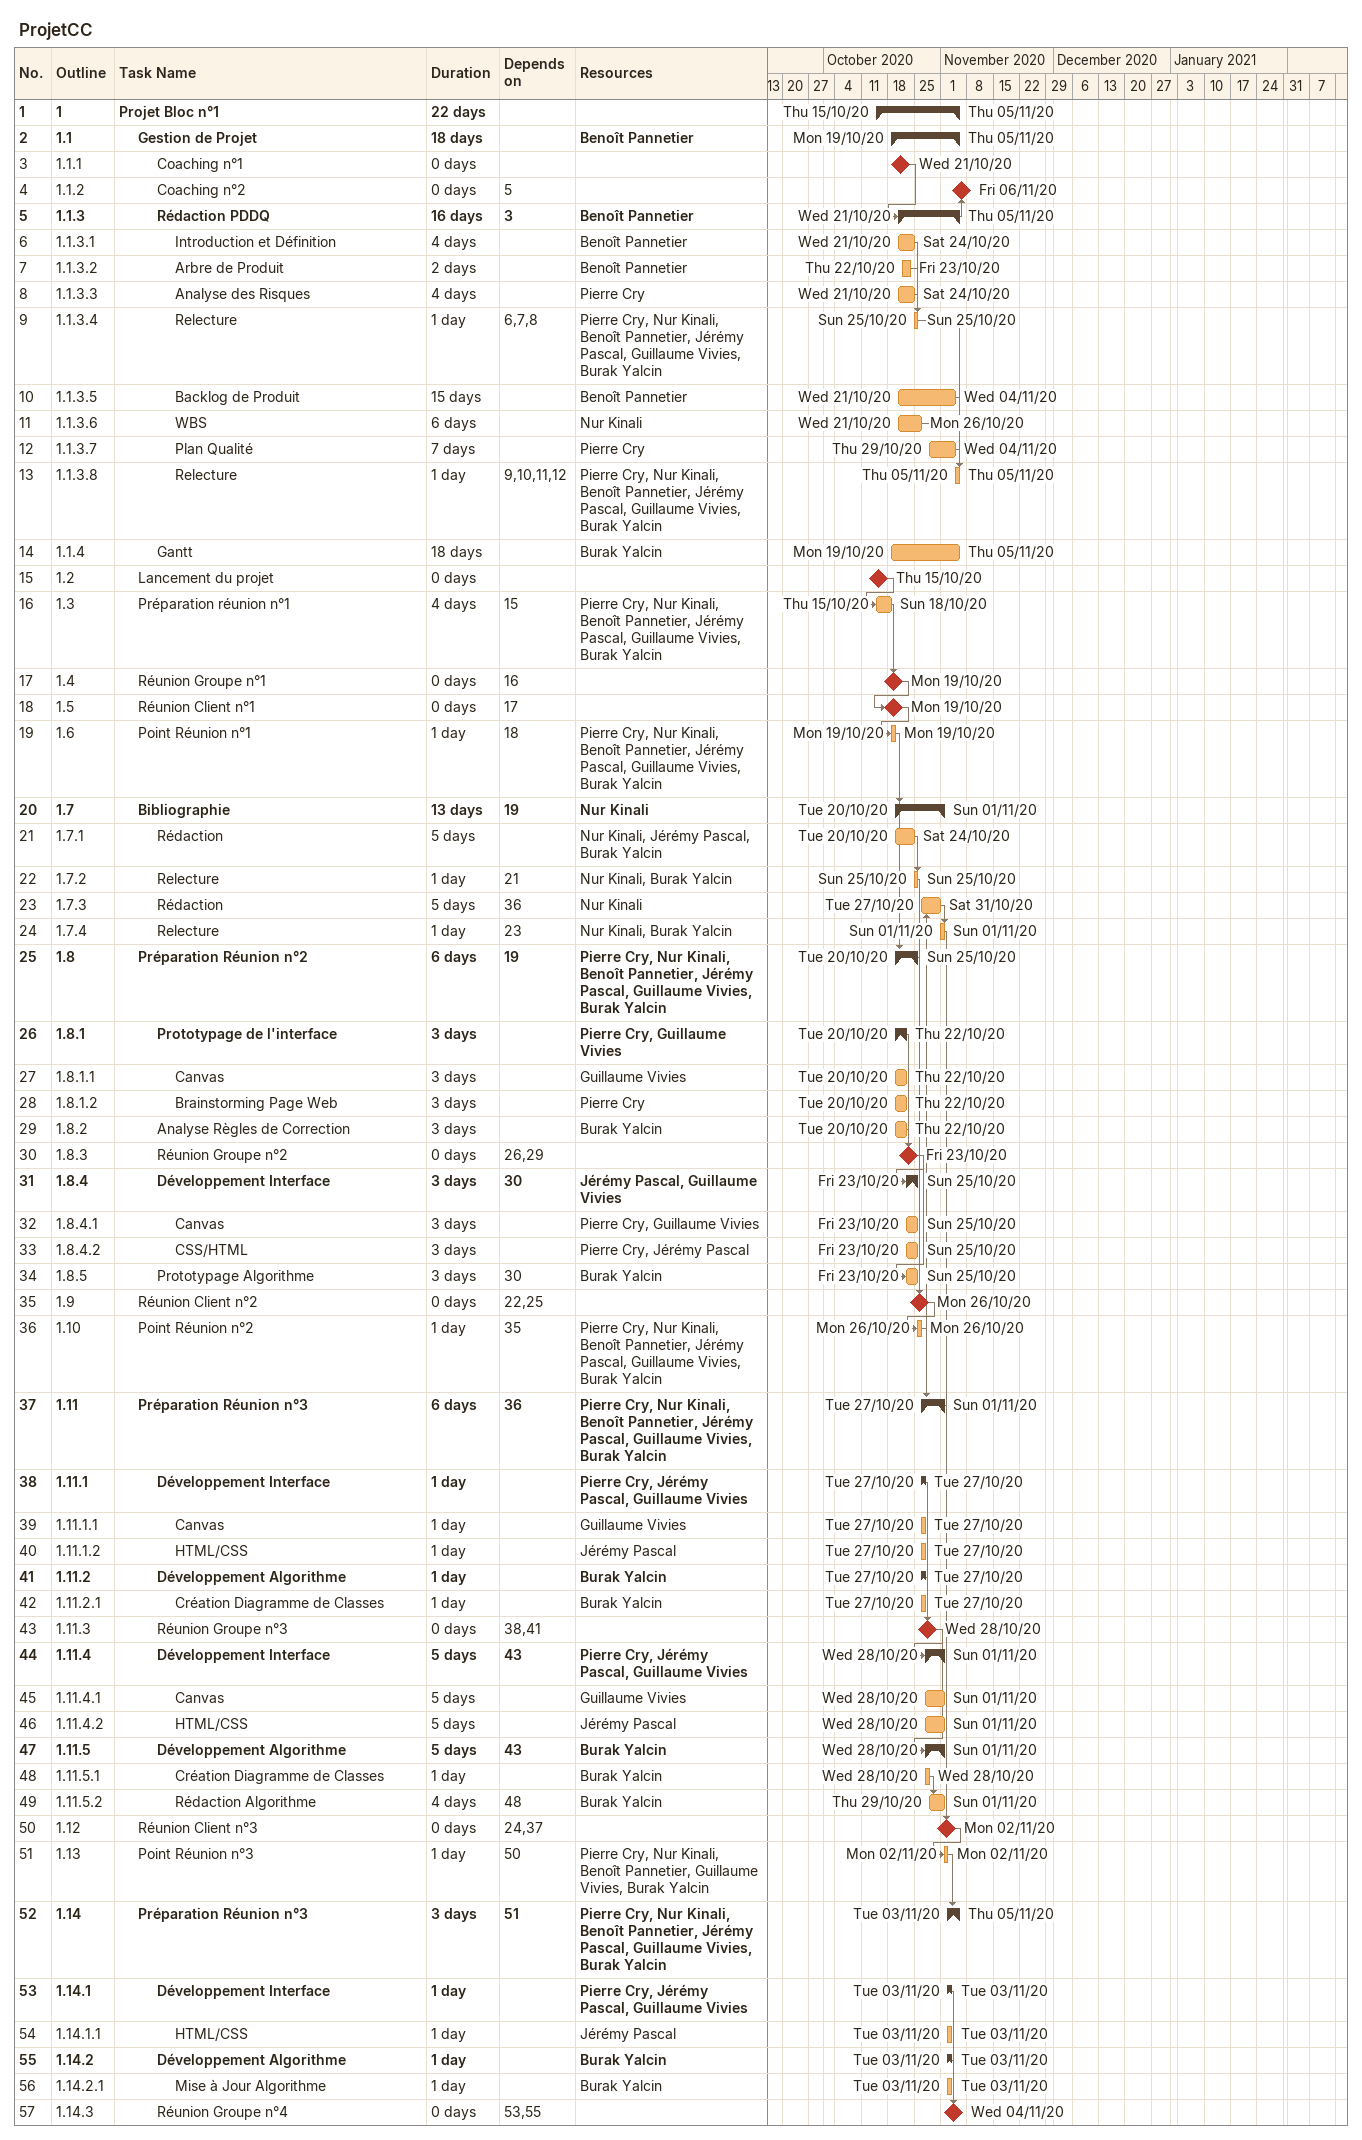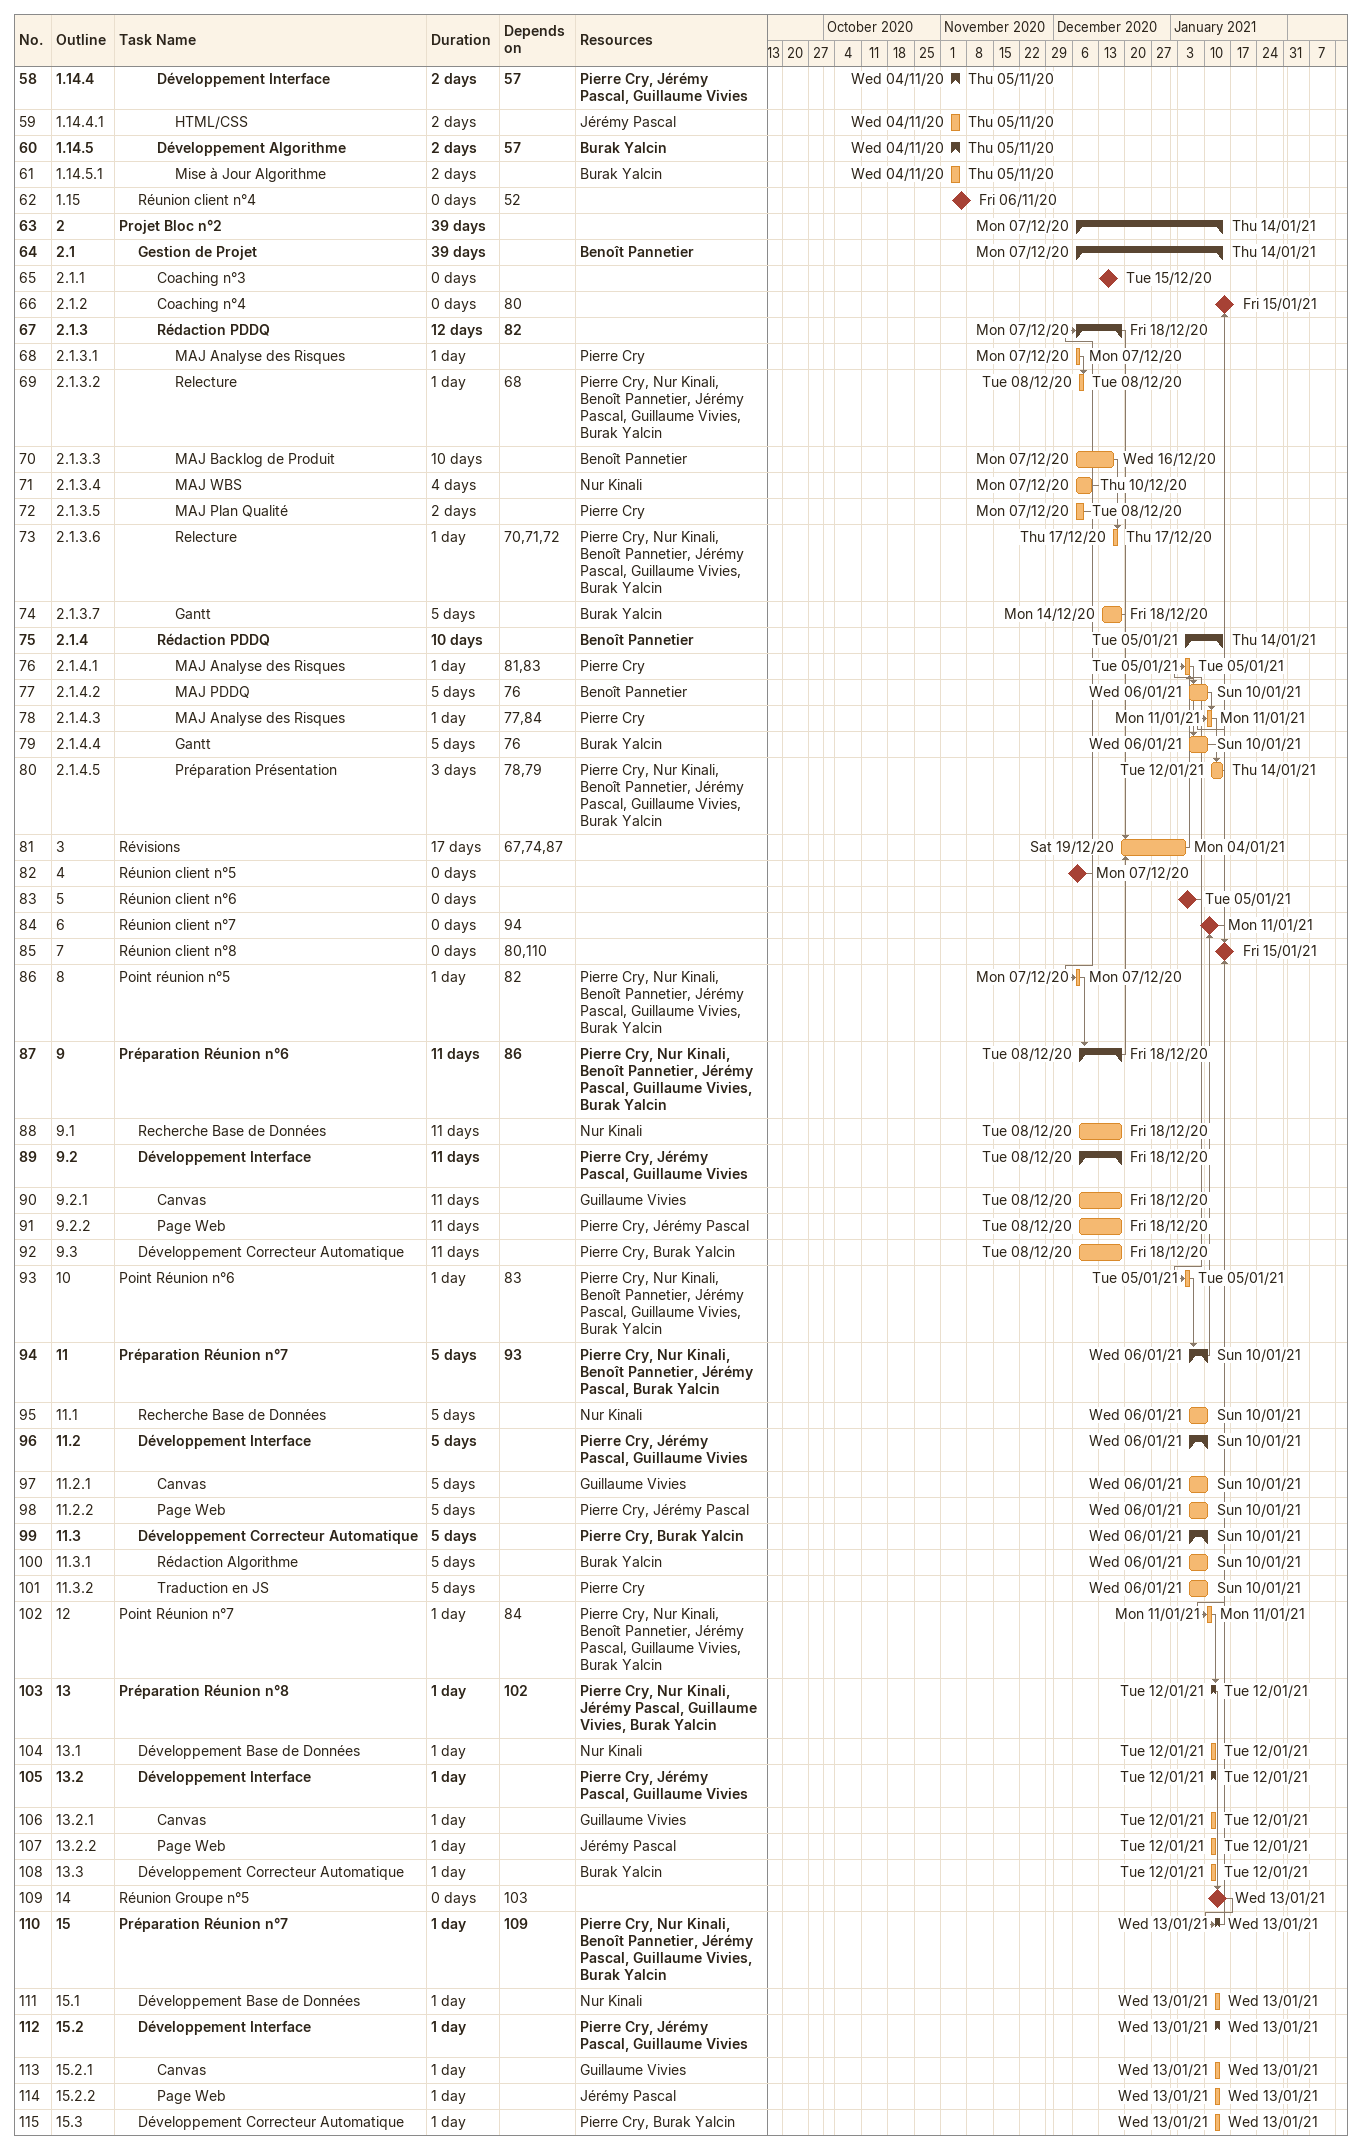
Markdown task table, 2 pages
ProjetCC

| ID | WBS | Task | Duration | Start | Finish | Predecessors | Resources |
|---|---|---|---|---|---|---|---|
| 1 | 1 | **Projet Bloc n°1** | 22d | 2020-10-15 | 2020-11-05 |  |  |
| 2 | 1.1 | **Gestion de Projet** | 18d | 2020-10-19 | 2020-11-05 |  | Benoît Pannetier |
| 3 | 1.1.1 | Coaching n°1 | 0d | 2020-10-21 | 2020-10-21 |  |  |
| 4 | 1.1.2 | Coaching n°2 | 0d | 2020-11-06 | 2020-11-06 | 5 |  |
| 5 | 1.1.3 | **Rédaction PDDQ** | 16d | 2020-10-21 | 2020-11-05 | 3 | Benoît Pannetier |
| 6 | 1.1.3.1 | Introduction et Définition | 4d | 2020-10-21 | 2020-10-24 |  | Benoît Pannetier |
| 7 | 1.1.3.2 | Arbre de Produit | 2d | 2020-10-22 | 2020-10-23 |  | Benoît Pannetier |
| 8 | 1.1.3.3 | Analyse des Risques | 4d | 2020-10-21 | 2020-10-24 |  | Pierre Cry |
| 9 | 1.1.3.4 | Relecture | 1d | 2020-10-25 | 2020-10-25 | 6, 7, 8 | Pierre Cry, Nur Kinali, Benoît Pannetier, Jérémy Pascal, Guillaume Vivies, Burak Yalcin |
| 10 | 1.1.3.5 | Backlog de Produit | 15d | 2020-10-21 | 2020-11-04 |  | Benoît Pannetier |
| 11 | 1.1.3.6 | WBS | 6d | 2020-10-21 | 2020-10-26 |  | Nur Kinali |
| 12 | 1.1.3.7 | Plan Qualité | 7d | 2020-10-29 | 2020-11-04 |  | Pierre Cry |
| 13 | 1.1.3.8 | Relecture | 1d | 2020-11-05 | 2020-11-05 | 9, 10, 11, 12 | Pierre Cry, Nur Kinali, Benoît Pannetier, Jérémy Pascal, Guillaume Vivies, Burak Yalcin |
| 14 | 1.1.4 | Gantt | 18d | 2020-10-19 | 2020-11-05 |  | Burak Yalcin |
| 15 | 1.2 | Lancement du projet | 0d | 2020-10-15 | 2020-10-15 |  |  |
| 16 | 1.3 | Préparation réunion n°1 | 4d | 2020-10-15 | 2020-10-18 | 15 | Pierre Cry, Nur Kinali, Benoît Pannetier, Jérémy Pascal, Guillaume Vivies, Burak Yalcin |
| 17 | 1.4 | Réunion Groupe n°1 | 0d | 2020-10-19 | 2020-10-19 | 16 |  |
| 18 | 1.5 | Réunion Client n°1 | 0d | 2020-10-19 | 2020-10-19 | 17 |  |
| 19 | 1.6 | Point Réunion n°1 | 1d | 2020-10-19 | 2020-10-19 | 18 | Pierre Cry, Nur Kinali, Benoît Pannetier, Jérémy Pascal, Guillaume Vivies, Burak Yalcin |
| 20 | 1.7 | **Bibliographie** | 13d | 2020-10-20 | 2020-11-01 | 19 | Nur Kinali |
| 21 | 1.7.1 | Rédaction | 5d | 2020-10-20 | 2020-10-24 |  | Nur Kinali, Jérémy Pascal, Burak Yalcin |
| 22 | 1.7.2 | Relecture | 1d | 2020-10-25 | 2020-10-25 | 21 | Nur Kinali, Burak Yalcin |
| 23 | 1.7.3 | Rédaction | 5d | 2020-10-27 | 2020-10-31 | 36 | Nur Kinali |
| 24 | 1.7.4 | Relecture | 1d | 2020-11-01 | 2020-11-01 | 23 | Nur Kinali, Burak Yalcin |
| 25 | 1.8 | **Préparation Réunion n°2** | 6d | 2020-10-20 | 2020-10-25 | 19 | Pierre Cry, Nur Kinali, Benoît Pannetier, Jérémy Pascal, Guillaume Vivies, Burak Yalcin |
| 26 | 1.8.1 | **Prototypage de l'interface** | 3d | 2020-10-20 | 2020-10-22 |  | Pierre Cry, Guillaume Vivies |
| 27 | 1.8.1.1 | Canvas | 3d | 2020-10-20 | 2020-10-22 |  | Guillaume Vivies |
| 28 | 1.8.1.2 | Brainstorming Page Web | 3d | 2020-10-20 | 2020-10-22 |  | Pierre Cry |
| 29 | 1.8.2 | Analyse Règles de Correction | 3d | 2020-10-20 | 2020-10-22 |  | Burak Yalcin |
| 30 | 1.8.3 | Réunion Groupe n°2 | 0d | 2020-10-23 | 2020-10-23 | 26, 29 |  |
| 31 | 1.8.4 | **Développement Interface** | 3d | 2020-10-23 | 2020-10-25 | 30 | Jérémy Pascal, Guillaume Vivies |
| 32 | 1.8.4.1 | Canvas | 3d | 2020-10-23 | 2020-10-25 |  | Pierre Cry, Guillaume Vivies |
| 33 | 1.8.4.2 | CSS/HTML | 3d | 2020-10-23 | 2020-10-25 |  | Pierre Cry, Jérémy Pascal |
| 34 | 1.8.5 | Prototypage Algorithme | 3d | 2020-10-23 | 2020-10-25 | 30 | Burak Yalcin |
| 35 | 1.9 | Réunion Client n°2 | 0d | 2020-10-26 | 2020-10-26 | 22, 25 |  |
| 36 | 1.10 | Point Réunion n°2 | 1d | 2020-10-26 | 2020-10-26 | 35 | Pierre Cry, Nur Kinali, Benoît Pannetier, Jérémy Pascal, Guillaume Vivies, Burak Yalcin |
| 37 | 1.11 | **Préparation Réunion n°3** | 6d | 2020-10-27 | 2020-11-01 | 36 | Pierre Cry, Nur Kinali, Benoît Pannetier, Jérémy Pascal, Guillaume Vivies, Burak Yalcin |
| 38 | 1.11.1 | **Développement Interface** | 1d | 2020-10-27 | 2020-10-27 |  | Pierre Cry, Jérémy Pascal, Guillaume Vivies |
| 39 | 1.11.1.1 | Canvas | 1d | 2020-10-27 | 2020-10-27 |  | Guillaume Vivies |
| 40 | 1.11.1.2 | HTML/CSS | 1d | 2020-10-27 | 2020-10-27 |  | Jérémy Pascal |
| 41 | 1.11.2 | **Développement Algorithme** | 1d | 2020-10-27 | 2020-10-27 |  | Burak Yalcin |
| 42 | 1.11.2.1 | Création Diagramme de Classes | 1d | 2020-10-27 | 2020-10-27 |  | Burak Yalcin |
| 43 | 1.11.3 | Réunion Groupe n°3 | 0d | 2020-10-28 | 2020-10-28 | 38, 41 |  |
| 44 | 1.11.4 | **Développement Interface** | 5d | 2020-10-28 | 2020-11-01 | 43 | Pierre Cry, Jérémy Pascal, Guillaume Vivies |
| 45 | 1.11.4.1 | Canvas | 5d | 2020-10-28 | 2020-11-01 |  | Guillaume Vivies |
| 46 | 1.11.4.2 | HTML/CSS | 5d | 2020-10-28 | 2020-11-01 |  | Jérémy Pascal |
| 47 | 1.11.5 | **Développement Algorithme** | 5d | 2020-10-28 | 2020-11-01 | 43 | Burak Yalcin |
| 48 | 1.11.5.1 | Création Diagramme de Classes | 1d | 2020-10-28 | 2020-10-28 |  | Burak Yalcin |
| 49 | 1.11.5.2 | Rédaction Algorithme | 4d | 2020-10-29 | 2020-11-01 | 48 | Burak Yalcin |
| 50 | 1.12 | Réunion Client n°3 | 0d | 2020-11-02 | 2020-11-02 | 24, 37 |  |
| 51 | 1.13 | Point Réunion n°3 | 1d | 2020-11-02 | 2020-11-02 | 50 | Pierre Cry, Nur Kinali, Benoît Pannetier, Guillaume Vivies, Burak Yalcin |
| 52 | 1.14 | **Préparation Réunion n°3** | 3d | 2020-11-03 | 2020-11-05 | 51 | Pierre Cry, Nur Kinali, Benoît Pannetier, Jérémy Pascal, Guillaume Vivies, Burak Yalcin |
| 53 | 1.14.1 | **Développement Interface** | 1d | 2020-11-03 | 2020-11-03 |  | Pierre Cry, Jérémy Pascal, Guillaume Vivies |
| 54 | 1.14.1.1 | HTML/CSS | 1d | 2020-11-03 | 2020-11-03 |  | Jérémy Pascal |
| 55 | 1.14.2 | **Développement Algorithme** | 1d | 2020-11-03 | 2020-11-03 |  | Burak Yalcin |
| 56 | 1.14.2.1 | Mise à Jour Algorithme | 1d | 2020-11-03 | 2020-11-03 |  | Burak Yalcin |
| 57 | 1.14.3 | Réunion Groupe n°4 | 0d | 2020-11-04 | 2020-11-04 | 53, 55 |  |
| 58 | 1.14.4 | **Développement Interface** | 2d | 2020-11-04 | 2020-11-05 | 57 | Pierre Cry, Jérémy Pascal, Guillaume Vivies |
| 59 | 1.14.4.1 | HTML/CSS | 2d | 2020-11-04 | 2020-11-05 |  | Jérémy Pascal |
| 60 | 1.14.5 | **Développement Algorithme** | 2d | 2020-11-04 | 2020-11-05 | 57 | Burak Yalcin |
| 61 | 1.14.5.1 | Mise à Jour Algorithme | 2d | 2020-11-04 | 2020-11-05 |  | Burak Yalcin |
| 62 | 1.15 | Réunion client n°4 | 0d | 2020-11-06 | 2020-11-06 | 52 |  |
| 63 | 2 | **Projet Bloc n°2** | 39d | 2020-12-07 | 2021-01-14 |  |  |
| 64 | 2.1 | **Gestion de Projet** | 39d | 2020-12-07 | 2021-01-14 |  | Benoît Pannetier |
| 65 | 2.1.1 | Coaching n°3 | 0d | 2020-12-15 | 2020-12-15 |  |  |
| 66 | 2.1.2 | Coaching n°4 | 0d | 2021-01-15 | 2021-01-15 | 80 |  |
| 67 | 2.1.3 | **Rédaction PDDQ** | 12d | 2020-12-07 | 2020-12-18 | 82 |  |
| 68 | 2.1.3.1 | MAJ Analyse des Risques | 1d | 2020-12-07 | 2020-12-07 |  | Pierre Cry |
| 69 | 2.1.3.2 | Relecture | 1d | 2020-12-08 | 2020-12-08 | 68 | Pierre Cry, Nur Kinali, Benoît Pannetier, Jérémy Pascal, Guillaume Vivies, Burak Yalcin |
| 70 | 2.1.3.3 | MAJ Backlog de Produit | 10d | 2020-12-07 | 2020-12-16 |  | Benoît Pannetier |
| 71 | 2.1.3.4 | MAJ WBS | 4d | 2020-12-07 | 2020-12-10 |  | Nur Kinali |
| 72 | 2.1.3.5 | MAJ Plan Qualité | 2d | 2020-12-07 | 2020-12-08 |  | Pierre Cry |
| 73 | 2.1.3.6 | Relecture | 1d | 2020-12-17 | 2020-12-17 | 70, 71, 72 | Pierre Cry, Nur Kinali, Benoît Pannetier, Jérémy Pascal, Guillaume Vivies, Burak Yalcin |
| 74 | 2.1.3.7 | Gantt | 5d | 2020-12-14 | 2020-12-18 |  | Burak Yalcin |
| 75 | 2.1.4 | **Rédaction PDDQ** | 10d | 2021-01-05 | 2021-01-14 |  | Benoît Pannetier |
| 76 | 2.1.4.1 | MAJ Analyse des Risques | 1d | 2021-01-05 | 2021-01-05 | 81, 83 | Pierre Cry |
| 77 | 2.1.4.2 | MAJ PDDQ | 5d | 2021-01-06 | 2021-01-10 | 76 | Benoît Pannetier |
| 78 | 2.1.4.3 | MAJ Analyse des Risques | 1d | 2021-01-11 | 2021-01-11 | 77, 84 | Pierre Cry |
| 79 | 2.1.4.4 | Gantt | 5d | 2021-01-06 | 2021-01-10 | 76 | Burak Yalcin |
| 80 | 2.1.4.5 | Préparation Présentation | 3d | 2021-01-12 | 2021-01-14 | 78, 79 | Pierre Cry, Nur Kinali, Benoît Pannetier, Jérémy Pascal, Guillaume Vivies, Burak Yalcin |
| 81 | 3 | Révisions | 17d | 2020-12-19 | 2021-01-04 | 67, 74, 87 |  |
| 82 | 4 | Réunion client n°5 | 0d | 2020-12-07 | 2020-12-07 |  |  |
| 83 | 5 | Réunion client n°6 | 0d | 2021-01-05 | 2021-01-05 |  |  |
| 84 | 6 | Réunion client n°7 | 0d | 2021-01-11 | 2021-01-11 | 94 |  |
| 85 | 7 | Réunion client n°8 | 0d | 2021-01-15 | 2021-01-15 | 80, 110 |  |
| 86 | 8 | Point réunion n°5 | 1d | 2020-12-07 | 2020-12-07 | 82 | Pierre Cry, Nur Kinali, Benoît Pannetier, Jérémy Pascal, Guillaume Vivies, Burak Yalcin |
| 87 | 9 | **Préparation Réunion n°6** | 11d | 2020-12-08 | 2020-12-18 | 86 | Pierre Cry, Nur Kinali, Benoît Pannetier, Jérémy Pascal, Guillaume Vivies, Burak Yalcin |
| 88 | 9.1 | Recherche Base de Données | 11d | 2020-12-08 | 2020-12-18 |  | Nur Kinali |
| 89 | 9.2 | **Développement Interface** | 11d | 2020-12-08 | 2020-12-18 |  | Pierre Cry, Jérémy Pascal, Guillaume Vivies |
| 90 | 9.2.1 | Canvas | 11d | 2020-12-08 | 2020-12-18 |  | Guillaume Vivies |
| 91 | 9.2.2 | Page Web | 11d | 2020-12-08 | 2020-12-18 |  | Pierre Cry, Jérémy Pascal |
| 92 | 9.3 | Développement Correcteur Automatique | 11d | 2020-12-08 | 2020-12-18 |  | Pierre Cry, Burak Yalcin |
| 93 | 10 | Point Réunion n°6 | 1d | 2021-01-05 | 2021-01-05 | 83 | Pierre Cry, Nur Kinali, Benoît Pannetier, Jérémy Pascal, Guillaume Vivies, Burak Yalcin |
| 94 | 11 | **Préparation Réunion n°7** | 5d | 2021-01-06 | 2021-01-10 | 93 | Pierre Cry, Nur Kinali, Benoît Pannetier, Jérémy Pascal, Burak Yalcin |
| 95 | 11.1 | Recherche Base de Données | 5d | 2021-01-06 | 2021-01-10 |  | Nur Kinali |
| 96 | 11.2 | **Développement Interface** | 5d | 2021-01-06 | 2021-01-10 |  | Pierre Cry, Jérémy Pascal, Guillaume Vivies |
| 97 | 11.2.1 | Canvas | 5d | 2021-01-06 | 2021-01-10 |  | Guillaume Vivies |
| 98 | 11.2.2 | Page Web | 5d | 2021-01-06 | 2021-01-10 |  | Pierre Cry, Jérémy Pascal |
| 99 | 11.3 | **Développement Correcteur Automatique** | 5d | 2021-01-06 | 2021-01-10 |  | Pierre Cry, Burak Yalcin |
| 100 | 11.3.1 | Rédaction Algorithme | 5d | 2021-01-06 | 2021-01-10 |  | Burak Yalcin |
| 101 | 11.3.2 | Traduction en JS | 5d | 2021-01-06 | 2021-01-10 |  | Pierre Cry |
| 102 | 12 | Point Réunion n°7 | 1d | 2021-01-11 | 2021-01-11 | 84 | Pierre Cry, Nur Kinali, Benoît Pannetier, Jérémy Pascal, Guillaume Vivies, Burak Yalcin |
| 103 | 13 | **Préparation Réunion n°8** | 1d | 2021-01-12 | 2021-01-12 | 102 | Pierre Cry, Nur Kinali, Jérémy Pascal, Guillaume Vivies, Burak Yalcin |
| 104 | 13.1 | Développement Base de Données | 1d | 2021-01-12 | 2021-01-12 |  | Nur Kinali |
| 105 | 13.2 | **Développement Interface** | 1d | 2021-01-12 | 2021-01-12 |  | Pierre Cry, Jérémy Pascal, Guillaume Vivies |
| 106 | 13.2.1 | Canvas | 1d | 2021-01-12 | 2021-01-12 |  | Guillaume Vivies |
| 107 | 13.2.2 | Page Web | 1d | 2021-01-12 | 2021-01-12 |  | Jérémy Pascal |
| 108 | 13.3 | Développement Correcteur Automatique | 1d | 2021-01-12 | 2021-01-12 |  | Burak Yalcin |
| 109 | 14 | Réunion Groupe n°5 | 0d | 2021-01-13 | 2021-01-13 | 103 |  |
| 110 | 15 | **Préparation Réunion n°7** | 1d | 2021-01-13 | 2021-01-13 | 109 | Pierre Cry, Nur Kinali, Benoît Pannetier, Jérémy Pascal, Guillaume Vivies, Burak Yalcin |
| 111 | 15.1 | Développement Base de Données | 1d | 2021-01-13 | 2021-01-13 |  | Nur Kinali |
| 112 | 15.2 | **Développement Interface** | 1d | 2021-01-13 | 2021-01-13 |  | Pierre Cry, Jérémy Pascal, Guillaume Vivies |
| 113 | 15.2.1 | Canvas | 1d | 2021-01-13 | 2021-01-13 |  | Guillaume Vivies |
| 114 | 15.2.2 | Page Web | 1d | 2021-01-13 | 2021-01-13 |  | Jérémy Pascal |
| 115 | 15.3 | Développement Correcteur Automatique | 1d | 2021-01-13 | 2021-01-13 |  | Pierre Cry, Burak Yalcin |
